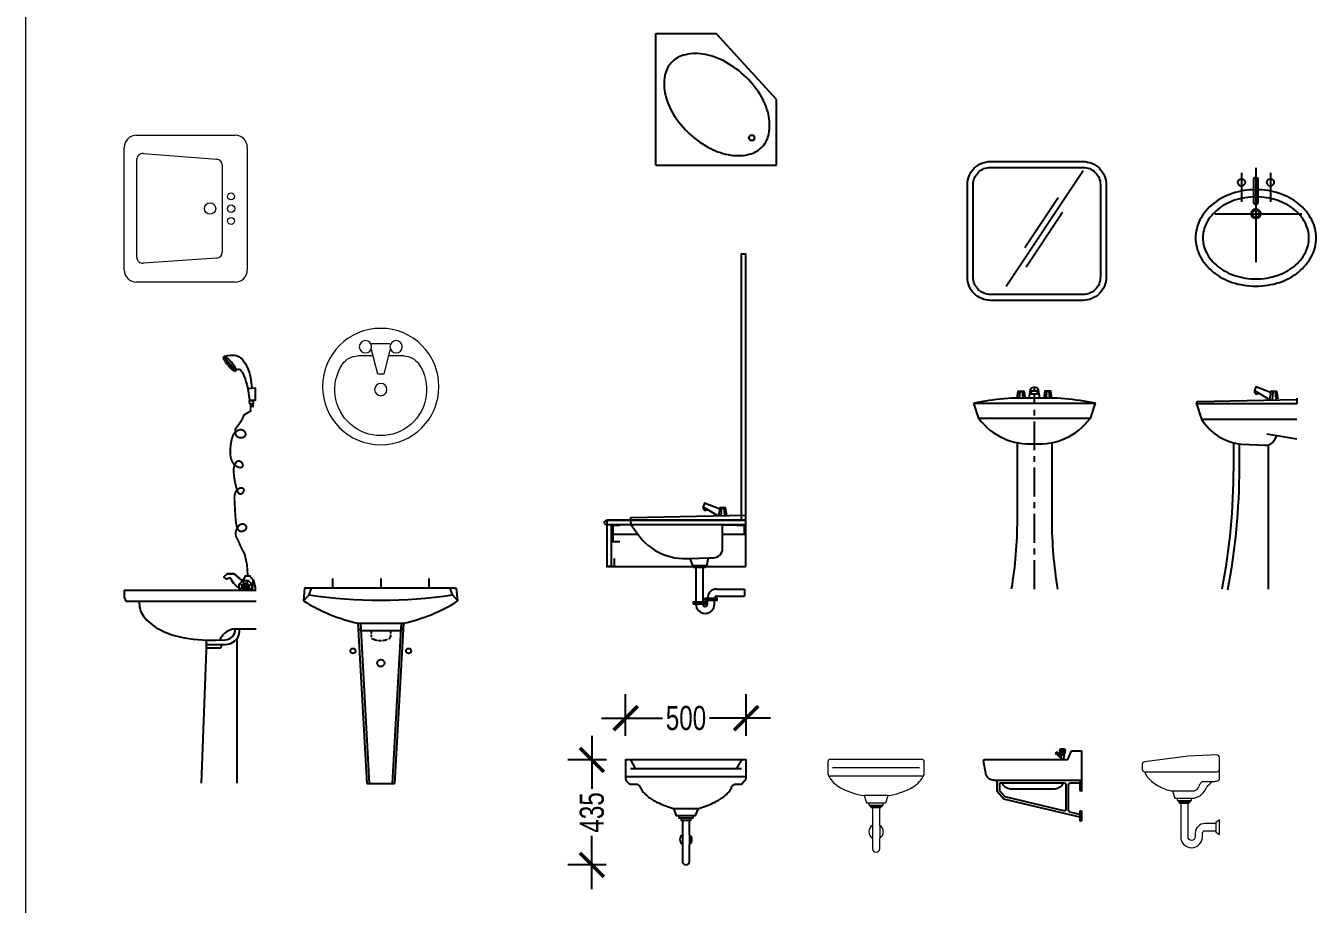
# Model space of a CAD drawing. Header units: inches. Extents: x 242965 to 445791, y 236206 to 423703.
# Drawn here: x 329306 to 334656, y 354521 to 358161 of the extents above; entities that cross this region are included whole.
import ezdxf

# ---------------------------------------------------------------- set-up
doc = ezdxf.new("R2010")
doc.units = ezdxf.units.IN
doc.header["$MEASUREMENT"] = 0
doc.linetypes.add('CENTER', pattern=[2, 1.25, -0.25, 0.25, -0.25])
doc.linetypes.add('DASHEDX2', pattern=[1.5, 1, -0.5])
doc.layers.add('9', color=251, linetype='Continuous', lineweight=13)
doc.layers.add('e', color=96, linetype='Continuous', lineweight=5)
for name, color, linetype in [('HATCH', 8, 'Continuous'), ('NOITHAT', 8, 'Continuous'), ('TBWC', 7, 'Continuous'), ('THIET-BI', 21, 'Continuous'), ('TOILET', 35, 'Continuous'), ('VD', 23, 'Continuous')]:
    doc.layers.add(name, color=color, linetype=linetype)
doc.styles.add('ATT', font='txt')
doc.styles.add('DIM', font='hoatbif.shx', dxfattribs={"width": 0.75})
doc.dimstyles.new('100', dxfattribs={"dimscale": 0, "dimtxt": 100, "dimasz": 100, "dimexe": 100, "dimexo": 100, "dimgap": 1, "dimtad": 1, "dimzin": 12, "dimdsep": 46, "dimtxsty": 'DIM', "dimblk": 'ARCHTICK', "dimblk1": 'ARCHTICK', "dimblk2": 'OBLIQUE', "dimcen": 0, "dimdle": 100, "dimclrd": 4, "dimclre": 7, "dimclrt": 3, "dimaunit": 3, "dimadec": 0, "dimazin": 3, "dimtfac": 0.004, "dimtix": 1, "dimtmove": 2, "dimatfit": 3, "dimldrblk": 'ARCHTICK', "dimfxl": 1, "dimtolj": 1, "dimtzin": 13, "dimarcsym": 0})

# ---------------------------------------------------------------- blocks, each defined once
blk = doc.blocks.new('_ARCHTICK')
at = {"color": 0, "linetype": 'ByBlock', "const_width": 0.15}
blk.add_lwpolyline([(-0.5, -0.5), (0.5, 0.5)], dxfattribs=at)
blk = doc.blocks.new('*D544')
at = {"layer": '9', "color": 4, "lineweight": -2, "transparency": 16777216}
for p, q in [((331653.1, 355218.7), (331653.1, 354998.6)), ((331653.1, 354583.7), (331653.1, 354803.7))]:
    blk.add_line(p, q, dxfattribs=at)
at = {"layer": '9', "color": 7, "lineweight": -2, "transparency": 16777216}
for p, q in [((331713, 355118.7), (331553.1, 355118.7)), ((331712.5, 354683.7), (331553.1, 354683.7))]:
    blk.add_line(p, q, dxfattribs=at)
at = {"layer": 'Defpoints', "color": 0, "transparency": 16777216}
for p in [(331813, 355118.7), (331653.1, 354683.7), (331812.5, 354683.7)]:
    blk.add_point(p, dxfattribs=at)
at = {"layer": '9', "color": 4, "lineweight": -2, "transparency": 16777216, "xscale": 100, "yscale": 100, "zscale": 100}
for p, rotation in [((331653.1, 355118.7), 90), ((331653.1, 354683.7), 270)]:
    blk.add_blockref('_ARCHTICK', p, dxfattribs=dict(at, rotation=rotation))
at = {"layer": '9', "color": 3, "transparency": 16777216, "insert": (331653.1, 354901.2), "char_height": 100, "attachment_point": 5, "rotation": 90, "style": 'DIM'}
blk.add_mtext('\\A1;435', dxfattribs=at)
blk = doc.blocks.new('_Oblique')
at = {"color": 0, "linetype": 'ByBlock', "lineweight": -2}
blk.add_line((-0.5, -0.5), (0.5, 0.5), dxfattribs=at)
blk = doc.blocks.new('AF5202')
for p, q in [((180, -35), (-180, -35)), ((190, -70), (-190, -70)), ((0, -150), (-50, -150)), ((50, -150), (0, -150)), ((-30, -180), (30, -180)), ((-30, -190), (25, -190)), ((-20, -195), (20, -195)), ((-15, -200), (15, -200)), ((-15, -274), (-15, -326)), ((15, -274), (15, -326))]:
    blk.add_line(p, q)
blk.add_lwpolyline([(-15, -274, 0.57735), (-15, -326), (-15, -370, 1), (15, -370), (15, -326, 0.57735), (15, -274), (15, -200), (20, -200), (20, -195), (25, -195), (25, -190), (30, -190), (30, -180), (40, -180), (50, -150, 0.079013), (142.5, -120.8, 0.123629), (190, -80, 0.037889), (193.9, -73.5, 0.019195), (200, -60), (200, -10, 0.414214), (190, 0), (-190, 0, 0.414214), (-200, -10), (-200, -60, 0.019195), (-193.9, -73.5, 0.037889), (-190, -80, 0.123629), (-142.5, -120.8, 0.079013), (-50, -150), (-40, -180), (-30, -180), (-30, -190), (-25, -190), (-25, -195), (-20, -195), (-20, -200), (-15, -200)], format="xyb", close=True)
for centre, start, end in [((-190, -60), 180, 270), ((190, -60), 270, 0)]:
    blk.add_arc(centre, 10, start, end)
blk = doc.blocks.new('A$C4B71093B')
at = {"layer": 'TOILET'}
for p, q in [((20.3, 435), (40.3, 400)), ((480.3, 435), (460.3, 400)), ((20.3, 400), (480.3, 400)), ((500.3, 365), (0.3, 365)), ((198.8, 233.8), (301.9, 233.8)), ((220.3, 205), (280.3, 205)), ((230.3, 195), (270.3, 195)), ((235.3, 185), (265.3, 185)), ((235.3, 125), (235.3, 85)), ((265.3, 125), (265.3, 85))]:
    blk.add_line(p, q, dxfattribs=at)
blk.add_lwpolyline([(301.9, 233.8, 0.020646), (335.3, 245, 0.013547), (363.4, 256.6, 0.021788), (380.3, 265, 0.020663), (396.6, 274.9, 0.023211), (410.3, 285, 0.026148), (418.3, 292.2, 0.01597), (430.3, 305, 0.107164), (438.5, 319.6, -0.145822), (445.3, 330, -0.058427), (451.6, 334.1, -0.116434), (455.3, 335), (465.3, 335), (480.3, 335), (490.3, 345), (495.3, 350, 0.116434), (498.8, 355.6, 0.080612), (500.3, 365), (500.3, 435), (0.3, 435), (0.3, 365, 0.09902), (0.9, 353.2, 0.126205), (5.3, 345, 0.058981), (15.3, 336.5, 0.148069), (20.3, 335), (35.3, 335), (45.3, 335, -0.116434), (49, 334.1, -0.058427), (55.3, 330, -0.145822), (62.2, 319.6, 0.107164), (70.3, 305, 0.01597), (82.4, 292.2, 0.026148), (90.3, 285, 0.023211), (104, 274.9, 0.020663), (120.3, 265, 0.021788), (137.3, 256.6, 0.013547), (165.3, 245, 0.020646), (198.8, 233.8), (210.3, 205), (220.3, 205), (220.3, 195), (230.3, 195), (230.3, 185), (235.3, 185), (235.3, 125, 0.5), (235.3, 85), (235.3, 15, 1), (265.3, 15), (265.3, 85, 0.5), (265.3, 125), (265.3, 185), (270.3, 185), (270.3, 195), (280.3, 195), (280.3, 205), (290.3, 205)], format="xyb", close=True, dxfattribs=at)
blk = doc.blocks.new('*D545')
at = {"layer": '9', "color": 7, "lineweight": -2, "transparency": 16777216}
for p, q in [((331793, 355218.7), (331793, 355391.8)), ((332293, 355218.7), (332293, 355391.8))]:
    blk.add_line(p, q, dxfattribs=at)
at = {"layer": '9', "color": 4, "lineweight": -2, "transparency": 16777216}
for p, q in [((331693, 355291.8), (331945.6, 355291.8)), ((332393, 355291.8), (332140.4, 355291.8))]:
    blk.add_line(p, q, dxfattribs=at)
at = {"layer": 'Defpoints', "color": 0, "transparency": 16777216}
for p in [(332293, 355291.8), (331793, 355118.7), (332293, 355118.7)]:
    blk.add_point(p, dxfattribs=at)
at = {"layer": '9', "color": 4, "lineweight": -2, "transparency": 16777216, "xscale": 100, "yscale": 100, "zscale": 100, "rotation": 180}
blk.add_blockref('_ARCHTICK', (331793, 355291.8), dxfattribs=at)
at = {"layer": '9', "color": 4, "lineweight": -2, "transparency": 16777216, "xscale": 100, "yscale": 100, "zscale": 100}
blk.add_blockref('_ARCHTICK', (332293, 355291.8), dxfattribs=at)
at = {"layer": '9', "color": 3, "transparency": 16777216, "insert": (332043, 355291.8), "char_height": 100, "attachment_point": 5, "style": 'DIM'}
blk.add_mtext('\\A1;500', dxfattribs=at)
blk = doc.blocks.new('AL5202')
for p, q in [((-310, -69.2), (-10, -69.2)), ((-195, -149.2), (-145, -149.2)), ((-145, -149.2), (-110, -149.2)), ((-70, -109.2), (-30, -109.2)), ((-175, -179.2), (-115, -179.2)), ((-170, -189.2), (-115, -189.2)), ((-165, -194.2), (-125, -194.2)), ((-160, -199.2), (-130, -199.2)), ((-15, -284.2), (-15, -314.2))]:
    blk.add_line(p, q)
blk.add_lwpolyline([(-105, -179.2), (-80, -169.2), (-70, -159.2), (-60, -149.2), (-50, -129.2), (-40, -119.2), (-30, -109.2), (-20, -109.2, 0.116434), (-3.8, -105.4, 0.284079), (0, -99.2), (0, -89.2), (0, -59.2), (0, -10, 0.436883), (-10.8, 0), (-130, -4.2), (-311, -28.2, 0.383819), (-320, -38.2), (-320, -59.2, 0.414214), (-310, -69.2, 0.035489), (-304.5, -82.3, 0.061765), (-300, -89.2, 0.018753), (-289.4, -100.5, 0.02274), (-280, -109.2, 0.038527), (-256.2, -126.1, 0.038437), (-230, -139.2, 0.027119), (-205.2, -147.7, 0.069687), (-195, -149.2), (-185, -179.2), (-175, -179.2), (-175, -189.2), (-170, -189.2), (-170, -194.2), (-165, -194.2), (-165, -199.2), (-160, -199.2), (-160, -339.2, 1), (-70, -339.2), (-70, -324.2, -0.414214), (-60, -314.2), (-15, -314.2), (-15, -319.2), (0, -329.2), (0, -269.2), (-15, -279.2), (-15, -284.2), (-60, -284.2, 0.414214), (-100, -324.2), (-100, -339.2, -1), (-130, -339.2), (-130, -199.2), (-125, -199.2), (-125, -194.2), (-120, -194.2), (-120, -189.2), (-115, -189.2), (-115, -179.2)], format="xyb", close=True)
for centre, radius, start, end in [((-10, -59.2), 10, 270, 0), ((-110, -126.8), 22.4, 270, 296.5651), ((-114.9, -117), 33.4, 296.5651, 318.2732), ((-105.8, -125.1), 21.2, 318.2732, 346.0999), ((-55.9, -137.4), 30.2, 142.8612, 166.0999), ((-9.3, -172.7), 88.7, 135, 142.8612), ((-70, -112), 2.85, 90, 135)]:
    blk.add_arc(centre, radius, start, end)
blk = doc.blocks.new('A$C323B2E89')
at = {"layer": 'VD', "linetype": 'Continuous'}
for p, q in [((300.6, 283.8), (297, 280.2)), ((297, 280.2), (299.8, 278.2)), ((299.8, 278.2), (303.6, 279.6)), ((307.8, 283.8), (300.6, 283.8)), ((303.6, 279.6), (311.4, 269.4)), ((318.6, 273), (307.8, 283.8)), ((311.4, 269.4), (315, 265.8)), ((322.2, 298.2), (315, 294.6)), ((316.5, 293.2), (315, 294.6)), ((340.2, 294.6), (315, 294.6)), ((315, 294.6), (318.6, 276.6)), ((320.3, 294.6), (316.5, 293.2)), ((320.1, 276.6), (316.5, 293.2)), ((318.6, 276.6), (336.6, 276.6)), ((336.6, 273), (318.6, 273)), ((322.2, 265.8), (318.6, 273)), ((322.2, 276.6), (320.3, 294.6)), ((324.9, 293.2), (320.3, 294.6)), ((333, 298.2), (322.2, 298.2)), ((327.7, 294.6), (324.9, 293.2)), ((325.8, 276.6), (324.9, 293.2)), ((330.3, 293.2), (327.7, 294.6)), ((329.4, 276.6), (330.3, 293.2)), ((334.9, 294.6), (330.3, 293.2)), ((340.2, 294.6), (333, 298.2)), ((333, 276.6), (334.9, 294.6)), ((333, 265.8), (336.6, 273)), ((338.7, 293.2), (334.9, 294.6)), ((335.1, 276.6), (338.7, 293.2)), ((336.6, 276.6), (340.2, 294.6)), ((340.2, 294.6), (338.7, 293.2)), ((349.2, 255), (365.4, 291)), ((365.4, 291), (406.8, 291)), ((406.8, 291), (406.8, 123.6)), ((0, 251.4), (0, 247.8)), ((9, 198.1), (0, 247.8)), ((3.6, 255), (349.2, 255)), ((315, 265.8), (322.2, 262.2)), ((322.2, 255), (322.2, 265.8)), ((333, 255), (322.2, 255)), ((333, 255), (333, 265.8)), ((44.4, 168.6), (406.8, 168.6)), ((56.7, 121.6), (56.7, 168.6)), ((399.6, 168.6), (399.6, 126.5)), ((399.6, 168.6), (406.8, 168.6)), ((406.8, 168.6), (406.8, 126.5)), ((84, 89.8), (56.7, 121.6)), ((67.5, 125.5), (67.5, 157.8)), ((67.5, 157.8), (334.9, 157.8)), ((89.9, 99.5), (67.5, 125.5)), ((111.7, 132.6), (295.1, 132.6)), ((342.1, 49.2), (342.1, 150.6)), ((352.9, 43.3), (352.9, 150.6)), ((360.1, 157.8), (399.6, 157.8)), ((399.6, 126.5), (406.8, 126.5)), ((406.8, 145.4), (406.8, 122.5)), ((399.6, 15.5), (84, 89.8)), ((333.3, 42.2), (89.9, 99.5)), ((399.6, 26.6), (358.5, 36.3)), ((399.6, 42.1), (399.6, 0)), ((399.6, 42.1), (406.8, 42.1)), ((399.6, 0), (406.8, 0)), ((406.8, 42.1), (406.8, 0))]:
    blk.add_line(p, q, dxfattribs=at)
at = {"layer": 'VD', "linetype": 'Continuous', "extrusion": (0, 0, -1)}
for centre, major_axis, start_param, end_param in [((3.6, 251.4), (2.55, 2.55), 3.926991, 5.497787), ((44.4, 204.6), (25.5, 25.5), 2.356194, 3.747137), ((111.7, 168.6), (-25.5, 25.5), 3.926991, 5.193094), ((295.1, 168.6), (-25.5, 25.5), 2.660887, 3.926991), ((334.9, 150.6), (-5.09, 5.09), 0.785398, 2.356194), ((360.1, 150.6), (-5.09, 5.09), 5.497787, 7.068583), ((334.9, 49.2), (5.09, 5.09), 0.785398, 2.58737), ((360.1, 43.3), (5.09, 5.09), 2.58737, 3.926991)]:
    blk.add_ellipse(centre, major_axis=major_axis, ratio=1, start_param=start_param, end_param=end_param, dxfattribs=at)
blk = doc.blocks.new('A$C01E43F3D')
at = {"layer": 'HATCH'}
h = blk.add_hatch(dxfattribs=at)
h.set_pattern_fill('HEX', color=256, scale=12, style=0)
h.set_pattern_definition([(7e-15, (-24568.772, -25028.9288), (0, 2.59807621), [1.5, -3]), (120, (-24568.772, -25028.9288), (-2.25, -1.2990381), [1.5, -3]), (60, (-24567.272, -25028.9288), (-2.25, 1.2990381), [1.5, -3])])
edge = h.paths.add_edge_path()
edge.add_ellipse((434.6, 1734.4), major_axis=(-24.4, 28.4), ratio=0.188266, start_angle=181.5573, end_angle=360)
edge.add_ellipse((434.6, 1734.4), major_axis=(-24.4, 28.4), ratio=0.188266, start_angle=360, end_angle=540)
edge.add_line((459.1, 1706), (459.2, 1706.1))
for p, q in [((410.2, 1762.8), (414.8, 1767.3)), ((459.1, 1706), (463.6, 1710.5))]:
    blk.add_line(p, q, dxfattribs=at)
for points in [[(414.8, 1767.3), (429.9, 1771.7), (443.3, 1773.7), (455, 1773.6), (465.2, 1771.6), (474.3, 1767.8), (482.4, 1762.3), (489.7, 1755.4), (496.4, 1747.2), (502.7, 1737.8), (508.7, 1726.8), (514.1, 1714), (518.9, 1698.8), (523.2, 1681), (526.7, 1660.1), (529.5, 1635.8), (529.5, 1635.6)], [(463.6, 1710.5), (468.3, 1713.6), (472.5, 1715.2), (476.3, 1715.5), (479.8, 1714.3), (483, 1711.5), (486.3, 1707.2), (489.6, 1701.4), (493, 1694), (496.7, 1685), (500.6, 1674.7), (504.4, 1663.5), (508.1, 1651.8), (511.4, 1639.9), (512.7, 1634.3)], [(519.2, 1587.5), (519.4, 1583.9), (533.2, 1585.1), (533.1, 1587.3)], [(521.4, 1571.3), (524.9, 1561.5), (533.8, 1560.2), (534.8, 1572.4)]]:
    blk.add_lwpolyline(points, dxfattribs=at)
for points in [[(519.2, 1587.5), (543.8, 1587.2), (543.8, 1636.8), (511.9, 1634.2)], [(519.2, 1571.1), (536.5, 1572.6), (535.5, 1585.3), (518.1, 1583.8)]]:
    blk.add_lwpolyline(points, close=True, dxfattribs=at)
at = {"layer": 'HATCH', "const_width": 8}
blk.add_lwpolyline([(529.3, 1560.8), (523.4, 1559), (523.6, 1541.5), (497, 1525.7), (486.9, 1503.7), (486.9, 1503.7), (460.2, 1465.7), (459.8, 1452.9), (460.6, 1447.4), (462, 1443.5), (463.8, 1440.3), (465.9, 1437.6), (468.4, 1435.4), (471.1, 1433.7), (474, 1432.5), (477, 1431.6), (480.1, 1431.1), (483.2, 1431), (486.2, 1431.1), (489.2, 1431.6), (492, 1432.3), (494.6, 1433.4), (496.9, 1434.6), (498.9, 1436.2), (500.5, 1437.9), (501.8, 1439.9), (502.6, 1442.1), (503, 1444.3), (503.1, 1446.6), (502.8, 1449), (502.1, 1451.3), (501.2, 1453.5), (499.9, 1455.6), (498.3, 1457.5), (496.5, 1459.2), (494.4, 1460.7), (492.2, 1461.9), (489.9, 1463), (487.6, 1463.7), (485.2, 1464.2), (482.9, 1464.4), (480.6, 1464.3), (478.4, 1464), (476.2, 1463.4), (474, 1462.5), (471.9, 1461.5), (469.7, 1460.2), (467.5, 1458.8), (465.2, 1457.3), (462.8, 1455.5), (460.5, 1453.6), (458, 1451.2), (455.6, 1448.3), (453.3, 1444.7), (451, 1440.3), (448.8, 1434.9), (446.7, 1428.4), (444.8, 1420.8), (443.1, 1412.2), (441.7, 1403), (440.5, 1393.3), (439.8, 1383.5), (439.5, 1373.8), (439.8, 1364.5), (440.5, 1355.9), (441.9, 1348.2), (443.8, 1341.4), (446.1, 1335.4), (448.8, 1330.2), (451.7, 1325.7), (454.9, 1321.8), (458.1, 1318.5), (461.4, 1315.7), (464.6, 1313.3), (467.7, 1311.4), (470.8, 1309.8), (473.7, 1308.7), (476.4, 1307.9), (479, 1307.5), (481.5, 1307.4), (483.7, 1307.7), (485.7, 1308.2), (487.5, 1309.1), (489, 1310.3), (490.3, 1311.6), (491.2, 1313.2), (491.7, 1315), (491.9, 1317), (491.7, 1319), (491.1, 1321.2), (490.1, 1323.4), (488.7, 1325.6), (487.1, 1327.7), (485.3, 1329.6), (483.4, 1331.4), (481.3, 1332.8), (479.2, 1333.8), (477, 1334.5), (474.9, 1334.7), (472.8, 1334.5), (470.7, 1333.9), (468.6, 1332.9), (466.6, 1331.5), (464.6, 1329.7), (462.6, 1327.6), (460.8, 1325), (459, 1322), (457.4, 1318.5), (456, 1314.3), (454.9, 1309.5), (454.1, 1303.8), (453.7, 1297.3), (453.7, 1289.8), (454.3, 1281.4), (455.2, 1272.3), (456.6, 1262.7), (458.2, 1252.9), (460, 1243.3), (462.1, 1234.1), (464.2, 1225.7), (466.3, 1218.2), (468.4, 1212.1), (470.5, 1207.1), (472.6, 1203.2), (474.7, 1200.4), (476.8, 1198.6), (478.9, 1197.5), (481.1, 1197.3), (483.4, 1197.7), (485.6, 1198.6), (487.9, 1200.1), (490.1, 1201.9), (492.1, 1204.1), (493.8, 1206.4), (495.1, 1208.9), (495.9, 1211.4), (496.2, 1213.8), (495.9, 1216), (495, 1218.1), (493.6, 1219.8), (491.7, 1221.3), (489.5, 1222.3), (486.9, 1222.9), (484.1, 1223), (481.1, 1222.6), (478, 1221.5), (474.8, 1219.9), (471.7, 1217.7), (468.6, 1215), (465.8, 1211.9), (463.3, 1208.3), (461.1, 1204.3), (459.4, 1200), (458.1, 1195.3), (457.4, 1190.3), (457, 1184.8), (456.9, 1178.6), (457.1, 1171.9), (457.4, 1164.4), (457.9, 1156.1), (458.4, 1146.9), (458.9, 1136.8), (459.5, 1126), (460.1, 1114.8), (460.8, 1103.6), (461.8, 1092.7), (462.9, 1082.4), (464.3, 1072.9), (466.1, 1064.8), (468.2, 1058), (470.6, 1052.7), (473.3, 1048.7), (476.2, 1045.8), (479.3, 1043.9), (482.4, 1042.9), (485.7, 1042.6), (488.9, 1042.9), (492.1, 1043.7), (495.2, 1044.9), (498.1, 1046.5), (500.6, 1048.4), (502.8, 1050.5), (504.6, 1052.9), (505.8, 1055.4), (506.4, 1057.9), (506.3, 1060.6), (505.6, 1063.1), (504.3, 1065.6), (502.6, 1067.9), (500.4, 1069.9), (497.9, 1071.6), (495.2, 1072.8), (492.2, 1073.6), (489.2, 1073.8), (486, 1073.3), (482.8, 1072.1), (479.5, 1070.2), (476.2, 1067.4), (473, 1063.7), (469.8, 1058.9), (466.7, 1053.1), (463.8, 1046), (461.5, 1036.4), (462.9, 1023.1), (472.2, 1004.6), (483.1, 979.8), (499.6, 947.2), (508.8, 905.6), (512, 858)], dxfattribs=at)
at = {"layer": 'HATCH'}
blk.add_ellipse((439.2, 1738.9), major_axis=(-24.4, 28.4), ratio=0.188266, start_param=3.141593, end_param=6.310366, dxfattribs=at)
at = {"layer": 'THIET-BI'}
for p, q in [((456, 867.5), (426.6, 867.5)), ((484.2, 841.5), (456, 867.5)), ((496.1, 841.5), (503.2, 858)), ((488.3, 819.5), (477.1, 824.3)), ((488.3, 808.4), (477.1, 803.7)), ((488.3, 819.5), (517, 808.8)), ((488.3, 808.4), (502.8, 814.1)), ((496.2, 828.1), (491.2, 839)), ((496.2, 828.1), (502.8, 814.1)), ((496.2, 800.5), (509.6, 828.1)), ((502.8, 814.1), (517, 819.1)), ((502.8, 814.1), (509.6, 800.5)), ((509.6, 828.1), (514.2, 839)), ((517, 819.1), (528.8, 824.3)), ((517, 808.8), (528.8, 803.7)), ((0, 799.6), (0, 769.6)), ((0, 799.6), (547.3, 799.6)), ((0, 769.6), (6, 753.1)), ((6, 753.1), (547.4, 753.1)), ((62.4, 753.1), (62.4, 743.1)), ((468.8, 0), (468.8, 600.5)), ((547.4, 637), (468.9, 637)), ((339.8, 560.2), (400.6, 560.2)), ((400.6, 560.2), (405.5, 574.8))]:
    blk.add_line(p, q, dxfattribs=at)
for points in [[(477.1, 808.3), (469.5, 812.1), (454.8, 826.8), (439, 850.5), (423.3, 844.6), (413.5, 854.4), (426.6, 867.5), (456, 867.5), (484.2, 841.5), (496.1, 841.5), (503.2, 858), (520.9, 858), (535, 842.7), (543, 812.1), (543, 799.1)], [(481, 799.6), (477.1, 803.7), (477.1, 824.3), (491.2, 839), (514.2, 839), (528.8, 824.3), (528.8, 803.7), (524.8, 799.6)], [(531.3, 799.6), (535, 842.7)], [(320.7, 0), (341.3, 552.1), (340.5, 592.5)]]:
    blk.add_lwpolyline(points, dxfattribs=at)
blk.add_lwpolyline([(488.3, 819.5), (496.2, 828.1), (509.6, 828.1), (517, 819.1), (517, 808.8), (509.6, 800.5), (496.2, 800.5), (488.3, 808.4)], close=True, dxfattribs=at)
for points in [[(63, 753.1, 0.198092), (80.1, 691.6, 0.105435), (145.1, 637, 0.068012), (230.9, 605.5, 0.058051), (379.2, 592.5)], [(336.7, 574.8), (411.2, 574.8, 0.273326), (468.9, 600.6)], [(379.2, 592.5), (418.8, 593.9, 0.407981), (460, 636.7)], [(468.9, 637), (447.7, 637.1, 0.201369), (395.8, 594.4)], [(468.9, 600.6, 0.168575), (477.6, 637.2)]]:
    blk.add_lwpolyline(points, format="xyb", dxfattribs=at)
blk = doc.blocks.new('A$C05C44E87')
at = {"layer": 'THIET-BI'}
for p, q in [((4, 810), (0, 757.3)), ((625.8, 810), (4, 810)), ((22.7, 782), (32.8, 810)), ((120, 850), (120, 810)), ((320, 850), (320, 810)), ((520, 850), (520, 810)), ((617.3, 782), (607.2, 810)), ((625.8, 810), (634.3, 810)), ((640, 757.3), (634.3, 810)), ((0, 757.3), (22.7, 782)), ((640, 757.3), (617.3, 782)), ((225.5, 665), (226.6, 646.3)), ((225.5, 665), (414.5, 665)), ((225.6, 664.4), (262.5, 0)), ((235.6, 665), (272.5, 0.6)), ((404.4, 665), (367.5, 0.6)), ((414.4, 664.4), (377.5, 0)), ((414.5, 665), (413.4, 646.3)), ((238.6, 635), (401.4, 635)), ((262.5, 0), (377.5, 0)), ((320, 0), (377.5, 0))]:
    blk.add_line(p, q, dxfattribs=at)
at = {"layer": 'THIET-BI', "linetype": 'DASHEDX2'}
for p, q in [((280, 635), (280, 609.1)), ((360, 635), (360, 609.1))]:
    blk.add_line(p, q, dxfattribs=at)
at = {"layer": 'THIET-BI'}
for centre, radius in [((204.5, 550), 10.5), ((435.5, 550), 10.5), ((320, 500), 15)]:
    blk.add_circle(centre, radius, dxfattribs=at)
for centre, radius, start, end in [((380.1, 1364.4), 716.2, 237.9513, 257.5414), ((320, 2844.8), 2084.2, 261.7994, 278.2006), ((259.9, 1364.4), 716.2, 282.4586, 302.0487), ((238.6, 647), 12, 183.1811, 270), ((401.4, 647), 12, 270, 356.8189)]:
    blk.add_arc(centre, radius, start, end, dxfattribs=at)
at = {"layer": 'THIET-BI', "linetype": 'DASHEDX2'}
for centre, radius, start, end in [((290, 609.1), 10, 180, 226.9555), ((320, 677), 83.7, 243.9066, 296.0934), ((350, 609.1), 10, 313.0445, 0)]:
    blk.add_arc(centre, radius, start, end, dxfattribs=at)
blk = doc.blocks.new('15PLAV05')
at = {"color": 0, "linetype": 'ByBlock'}
for p, q in [((4.5, 1.25), (4.5, 3.741657)), ((2.5, -1.5), (2.5, 1.5)), ((7.5, 0.5), (3.5, 1.5)), ((7.5, -0.5), (7.5, 0.5)), ((3.5, -1.5), (7.5, -0.5)), ((4.5, -3.741657), (4.5, -1.25))]:
    blk.add_line(p, q, dxfattribs=at)
for centre, radius in [((9.5, 0), 9.5), ((3, 2.5), 1), ((10, 0), 1), ((3, -2.5), 1)]:
    blk.add_circle(centre, radius, dxfattribs=at)
for centre, radius, start, end in [((10, 0), 7.5, 236.251011, 123.748989), ((7.5, 3.741657), 3, 123.748989, 180), ((7.5, -3.741657), 3, 180, 236.251011)]:
    blk.add_arc(centre, radius, start, end, dxfattribs=at)
at = {"color": 0, "linetype": 'ByBlock', "style": 'ATT'}
for tag, p, flags in [('ITEM', (0, -18), 3), ('ROOM_NUMBER', (0, -27), 1)]:
    blk.add_attdef(tag, p, '', height=6, dxfattribs=dict(at, flags=flags))
blk = doc.blocks.new('LV')
for p, q in [((-254, 510.1), (254, 510.1)), ((-304.8, 50.8), (-304.8, 459.3)), ((-205.3, 127), (-226.3, 430.8)), ((-201, 458), (203.1, 458)), ((228.4, 430.6), (205.5, 126.8)), ((304.8, 459.3), (304.8, 50.8)), ((180.2, 103.5), (-180, 103.5)), ((254, 0), (-254, 0))]:
    blk.add_line(p, q)
for centre, radius in [((0.4, 154.3), 23.6), ((-50.8, 67.2), 14.4), ((0, 67.2), 15.3), ((50.8, 67.2), 14.4)]:
    blk.add_circle(centre, radius)
for centre, radius, start, end in [((-254, 459.3), 50.8, 90, 180), ((254, 459.3), 50.8, 0, 90), ((-201, 432.6), 25.4, 90, 184.2016), ((203.1, 432.6), 25.4, 355.4179, 90), ((-180, 128.9), 25.4, 184.2016, 270), ((180.2, 128.9), 25.4, 270, 355.4179), ((-254, 50.8), 50.8, 180, 270), ((254, 50.8), 50.8, 270, 0)]:
    blk.add_arc(centre, radius, start, end)
blk = doc.blocks.new('LAVABO4S')
at = {"layer": 'TBWC', "color": 3, "linetype": 'Continuous'}
for p, q in [((-1.047, 8.546), (-1.076, 8.198)), ((-0.947, 8.546), (-0.918, 8.201))]:
    blk.add_line(p, q, dxfattribs=at)
at = {"layer": 'TBWC', "color": 5, "linetype": 'Continuous'}
for p, q in [((0, 6.48), (-1.303, 6.697)), ((-1.25, 6.226), (-1.25, 0))]:
    blk.add_line(p, q, dxfattribs=at)
for points in [[(-1.145, 8.49), (-1.774, 8.742), (-1.832, 8.582), (-1.19, 8.192)], [(-0.815, 8.203), (-0.872, 8.546), (-1.122, 8.546), (-1.18, 8.196)], [(-4.343, 8), (-4.301, 8.102), (-0.001, 8.191)], [(0, 8), (-4.343, 8), (-4.126, 7.349), (0, 7.349)], [(0, 8.25), (0, 8)], [(0, 8.25), (0, 8)]]:
    blk.add_lwpolyline(points, dxfattribs=at)
for points in [[(-2.75, 6.326), (-2.75, 5.25, -0.047512), (-3.25, 0, 0.66428)], [(-2.5, 6.276), (-2.5, 5.25, -0.047512), (-3.004, -0.047, -0.047512)], [(-2.388, 6.263), (-1.373, 6.214, 0.299626), (-0.962, 6.457), (-0.888, 6.608)]]:
    blk.add_lwpolyline(points, format="xyb", dxfattribs=at)
for centre, radius, start, end in [((-1.739, 8.541), 0.101, 156.5196, 319.2681), ((-2.18, 8.529), 2.276, 211.2497, 264.7395)]:
    blk.add_arc(centre, radius, start, end, dxfattribs=at)
blk = doc.blocks.new('LAVABO4F')
at = {"layer": 'TBWC', "color": 3, "linetype": 'Continuous'}
for p, q in [((-0.628, 8.551), (-0.653, 8.251)), ((-0.528, 8.551), (-0.503, 8.251)), ((0.528, 8.551), (0.503, 8.251)), ((0.628, 8.551), (0.653, 8.251))]:
    blk.add_line(p, q, dxfattribs=at)
at = {"layer": 'TBWC', "color": 3, "linetype": 'CENTER'}
for p, q in [((0, 8.548), (0, 8.75)), ((0, 0), (0, 8.442))]:
    blk.add_line(p, q, dxfattribs=at)
at = {"layer": 'TBWC', "color": 5, "linetype": 'Continuous'}
for points in [[(-0.753, 8.251), (-0.703, 8.551), (-0.453, 8.551), (-0.403, 8.251)], [(0.753, 8.251), (0.703, 8.551), (0.453, 8.551), (0.403, 8.251)], [(-2.624, 8.031), (2.624, 8.031), (2.405, 7.375), (-2.405, 7.375), (-2.624, 8.031)]]:
    blk.add_lwpolyline(points, dxfattribs=at)
for points in [[(-0.231, 8.257), (-0.171, 8.616, -0.371222), (-0.044, 8.721, 0.008086), (-0.002, 8.721, 0.008086), (0.04, 8.721, -0.371222), (0.166, 8.616), (0.226, 8.257)], [(2.624, 8.031, 0.062258), (0, 8.25, 0.062258), (-2.624, 8.031, 0.062258)], [(-0.75, 6.326), (-0.75, 3, -0.041595), (-1, 0, 1.367763)], [(0.75, 6.326), (0.75, 3, 0.041595), (1, 0, -1.367763)]]:
    blk.add_lwpolyline(points, format="xyb", dxfattribs=at)
blk.add_lwpolyline([(-0.14, 8.548), (-0.14, 8.442), (0.129, 8.442), (0.129, 8.548)], close=True, dxfattribs=at)
for centre, start, end in [((-0.219, 8.993), 216.5014, 274.6106), ((0.219, 8.993), 265.3894, 323.4986)]:
    blk.add_arc(centre, 2.72, start, end, dxfattribs=at)
blk = doc.blocks.new('A$C404F6CB6')
at = {"layer": 'TBWC', "color": 3, "linetype": 'Continuous'}
for p, q in [((480, 536.8), (160.4, 57.4)), ((376.8, 425), (238.6, 217.8)), ((393.9, 364.4), (243, 138))]:
    blk.add_line(p, q, dxfattribs=at)
at = {"layer": 'TBWC', "color": 5, "linetype": 'Continuous'}
for points in [[(0, 95.9), (0, 479.4, -0.414214), (95.9, 575.3), (479.4, 575.3, -0.414214), (575.3, 479.4), (575.3, 95.9, -0.414214), (479.4, 0), (95.9, 0, -0.414214)], [(24, 95.9), (24, 479.4, -0.414214), (95.9, 551.3), (479.4, 551.3, -0.414214), (551.3, 479.4), (551.3, 95.9, -0.414214), (479.4, 24), (95.9, 24, -0.414214)]]:
    blk.add_lwpolyline(points, format="xyb", close=True, dxfattribs=at)
blk = doc.blocks.new('A$C190A0564')
at = {"layer": 'TBWC', "color": 3, "linetype": 'Continuous', "flags": 128}
for points in [[(250, 490), (250, 100)], [(190, 470), (190, 350)], [(310, 470), (310, 350)], [(80, 300), (440, 300)]]:
    blk.add_lwpolyline(points, dxfattribs=at)
at = {"layer": 'TBWC', "color": 5, "linetype": 'Continuous', "flags": 128}
blk.add_lwpolyline([(240, 440), (240, 350, 1), (260, 350), (260, 440, 1), (240, 440, 1)], format="xyb", dxfattribs=at)
for points in [[(0, 200, 0.120011), (18.1, 125.8, 0.104957), (73.2, 58.6, 0.088923), (152, 15.8, 0.080167), (250, 0, 0.080167), (348, 15.8, 0.088923), (426.8, 58.6, 0.104957), (481.9, 125.8, 0.120011), (500, 200, 0.120011), (481.9, 274.2, 0.104957), (426.8, 341.4, 0.088923), (348, 384.2, 0.080167), (250, 400, 0.080167), (152, 384.2, 0.088923), (73.2, 341.4, 0.104957), (18.1, 274.2, 0.120011)], [(30, 200, 0.120011), (44.7, 139.6, 0.104957), (92, 82, 0.088923), (161.4, 44.3, 0.080167), (250, 30, 0.080167), (338.6, 44.3, 0.088923), (408, 82, 0.104957), (455.3, 139.6, 0.120011), (470, 200, 0.120011), (455.3, 260.4, 0.104957), (408, 318, 0.088923), (338.6, 355.7, 0.080167), (250, 370, 0.080167), (161.4, 355.7, 0.088923), (92, 318, 0.104957), (44.7, 260.4, 0.120011)]]:
    blk.add_lwpolyline(points, format="xyb", close=True, dxfattribs=at)
at = {"layer": 'TBWC', "color": 5, "linetype": 'Continuous'}
for centre, radius in [((190, 430), 15), ((310, 430), 15), ((250, 300), 20), ((250, 300), 15)]:
    blk.add_circle(centre, radius, dxfattribs=at)
blk = doc.blocks.new('A$C78FC6F0A')
at = {"layer": 'NOITHAT'}
for p, q in [((484.7, 438), (481.9, 404.6)), ((494.3, 438), (497, 404.9)), ((378.9, 190.2), (378.9, 47.6)), ((407.7, 190.2), (407.7, 47.6)), ((465.2, 100.7), (580.2, 100.7)), ((465.2, 71.9), (580.2, 71.9)), ((426.9, 38.4), (426.9, 53.3)), ((455.6, 38.4), (455.6, 53.3))]:
    blk.add_line(p, q, dxfattribs=at)
for points in [[(585.1, 385.6), (585.1, 1488.3), (566.6, 1488.3), (566.6, 385.6)], [(585.1, 193.9), (585.1, 385.6), (9.8, 385.6), (9.8, 193.9)], [(9.8, 366.4), (9.8, 193.9), (29, 193.9), (29, 366.4)], [(417.7, 53.3), (417.7, 62.5), (465.1, 62.5), (465.1, 53.3)], [(369.3, 38.4), (369.3, 47.6), (416.7, 47.6), (416.7, 38.4)]]:
    blk.add_lwpolyline(points, close=True, dxfattribs=at)
for points in [[(475.3, 432.6), (415, 456.7), (409.4, 441.4), (471, 404)], [(506.9, 405.1), (501.5, 438), (477.5, 438), (471.9, 404.4)], [(105.7, 385.6), (110.3, 396.9), (585, 406.8)], [(29, 328.1), (138, 328.1)], [(64, 363.5), (34, 363.5), (34, 330.7), (34, 297.8), (64, 297.8)], [(489.2, 328.1), (585.1, 328.1)], [(580, 330.7), (580, 363.5), (550, 363.5)], [(39.8, 226.7), (39.8, 193.9), (9.8, 193.9)], [(354.3, 227.8), (364.1, 198.8), (424, 198.8), (431.6, 230.1)], [(417, 198.7), (417, 190.2), (369.6, 190.2), (369.6, 198.7)], [(580.2, 100.7), (580.2, 71.9)]]:
    blk.add_lwpolyline(points, dxfattribs=at)
blk.add_lwpolyline([(585.1, 366.4), (9.8, 366.4, -1.019824), (9.8, 385.6), (585.1, 385.6)], format="xyb", dxfattribs=at)
blk.add_lwpolyline([(105.7, 385.6), (111, 366.4), (138, 328.1, 0.268694), (354.3, 227.8), (431.6, 230.1), (450.8, 230.1, 0.414214), (489.2, 268.5), (489.2, 366.4), (585.1, 366.4), (585.1, 385.6)], format="xyb", close=True, dxfattribs=at)
for centre, radius, start, end in [((418.3, 437.5), 9.71, 156.5196, 319.2681), ((465.2, 62.3), 38.4, 90, 180), ((465.2, 62.3), 9.59, 90, 180), ((417.3, 38.4), 38.4, 180, 0), ((417.3, 38.4), 9.59, 180, 0)]:
    blk.add_arc(centre, radius, start, end, dxfattribs=at)
blk = doc.blocks.new('A$C180559B4')
at = {"layer": 'NOITHAT'}
for p, q in [((0, 0), (0, 545.5)), ((0, 545.5), (250, 545.5)), ((500, 272.7), (250, 545.5)), ((500, 0), (500, 272.7)), ((0, 0), (500, 0))]:
    blk.add_line(p, q, dxfattribs=at)
blk.add_circle((397.7, 113.6), 11.4, dxfattribs=at)
for centre, radius, start, end in [((143.3, 351.9), 107.8, 105.636, 137.4895), ((165.9, 271.1), 191.8, 81.1796, 105.636), ((153, 187.5), 276.3, 62.9267, 81.1796), ((100.5, 84.8), 391.7, 47.4896, 62.9266), ((143.3, 351.9), 107.8, 137.4896, 169.3431), ((225.8, 336.4), 191.8, 169.3431, 193.7995), ((100.5, 84.8), 391.7, 32.0525, 47.4895), ((307.9, 356.6), 276.3, 193.7995, 212.0524), ((198.3, 146), 276.3, 13.7995, 32.0524), ((405.7, 417.8), 391.7, 212.0525, 227.4895), ((280.3, 166.2), 191.8, 349.3431, 13.7995), ((405.7, 417.8), 391.7, 227.4896, 242.9266), ((362.9, 150.7), 107.8, 317.4896, 349.3431), ((353.2, 315.1), 276.3, 242.9267, 261.1796), ((362.9, 150.7), 107.8, 285.636, 317.4895), ((340.2, 231.6), 191.8, 261.1796, 285.636)]:
    blk.add_arc(centre, radius, start, end, dxfattribs=at)

msp = doc.modelspace()

# ---------------------------------------------------------------- linework, layer by layer
at = {"layer": 'e', "linetype": 'Continuous'}
msp.add_line((329306.222, 336420.808), (329306.222, 372060.808), dxfattribs=at)

# ---------------------------------------------------------------- block references
at = {"layer": '9'}
for name, p in [('A$C180559B4', (331917.951, 357582.962)), ('A$C404F6CB6', (333209.698, 357023.058)), ('A$C190A0564', (334155.683, 357082.006)), ('A$C78FC6F0A', (331705.409, 355726.073)), ('A$C01E43F3D', (329714.313, 355022.919)), ('A$C05C44E87', (330457.655, 355020.366)), ('A$C323B2E89', (333276.49, 354865.692)), ('A$C4B71093B', (331792.649, 354683.654)), ('AF5202', (332831.1, 355121.101)), ('AL5202', (334254.311, 355139.191))]:
    msp.add_blockref(name, p, dxfattribs=at)
at = {"layer": '9', "rotation": 90}
msp.add_blockref('LV', (330224.415, 357403.082), dxfattribs=at)
at = {"layer": '9', "xscale": -25.40000000002328, "yscale": 25.40000000002328, "zscale": 25.4, "rotation": 90}
msp.add_blockref('15PLAV05', (330777.655, 356907.161), dxfattribs=at)
at = {"layer": '9', "xscale": 95.88117708830396, "yscale": 95.88117708830396, "zscale": 95.88117708830396}
for name, p in [('LAVABO4F', (333487.615, 355826.664)), ('LAVABO4S', (334575.902, 355826.664))]:
    msp.add_blockref(name, p, dxfattribs=at)

# ---------------------------------------------------------------- dimensions: what is measured, and where the dimension line sits
at = {"layer": '9'}
dim = msp.add_linear_dim(base=(332292.986, 355291.827), p1=(331792.986, 355118.654), p2=(332292.986, 355118.654), dimstyle='100', override={"dimscale": 1}, dxfattribs=at)
dim.commit()
dim.dimension.update_dxf_attribs({"geometry": '*D545', "text_midpoint": (332042.986, 355291.827), "dimtype": 160})
dim = msp.add_linear_dim(base=(331653.076, 354683.654), p1=(331812.986, 355118.654), p2=(331812.545, 354683.654), angle=90, dimstyle='100', override={"dimscale": 1}, dxfattribs=at)
dim.commit()
dim.dimension.update_dxf_attribs({"geometry": '*D544', "text_midpoint": (331653.076, 354901.154), "dimtype": 160})

doc.saveas('drawing.dxf')
